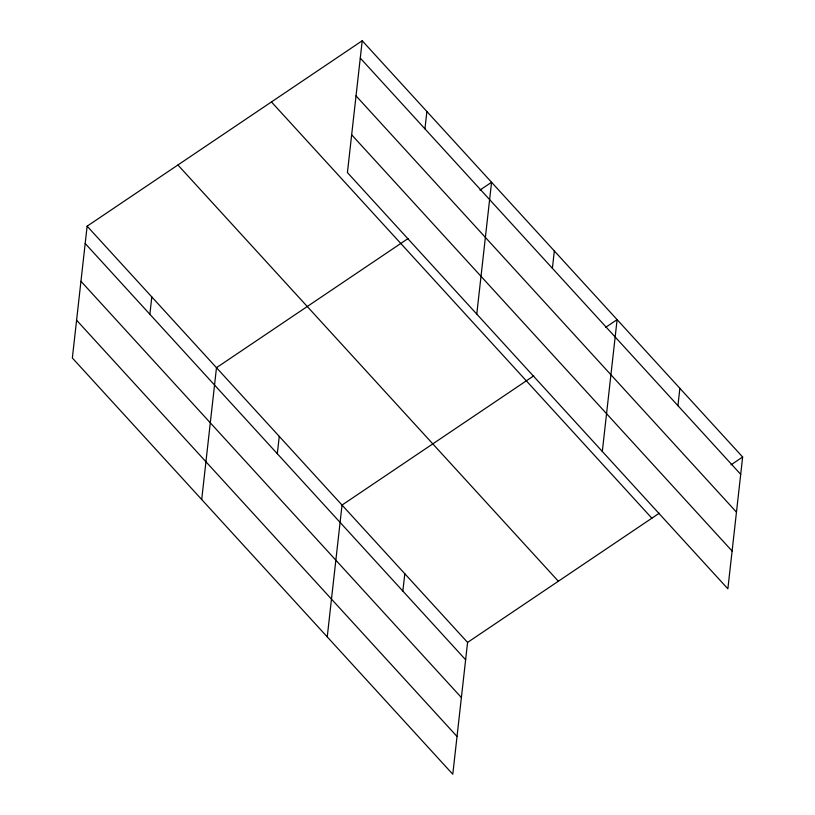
<?xml version="1.0" encoding="UTF-8"?>
<svg xmlns="http://www.w3.org/2000/svg" width="815" height="815" viewBox="0 0 815 815"><rect width="100%" height="100%" fill="white"/><g stroke="black" fill="none" stroke-linecap="round" stroke-linejoin="round"><path stroke-width="1.22" d="M87.134 226.173L72.352 357.999L452.783 774.25L467.576 642.424L87.134 226.173L362.217 40.75L742.648 457.001L727.866 588.827L347.424 172.576L362.217 40.75M149.868 314.274L151.814 296.935M201.702 499.524L216.484 367.697L408.172 238.489M277.314 453.721L279.26 436.382M327.243 636.882L342.035 505.066L533.723 375.847M424.941 128.852L426.887 111.512M402.855 591.089L404.8 573.74M476.775 314.101L491.557 182.275L479.954 190.099M552.387 268.298L554.332 250.959M602.316 451.469L617.108 319.643L605.494 327.467M677.927 405.666L679.873 388.327M467.576 642.424L659.264 513.216M731.035 464.835L742.648 457.001M360.271 58.089L740.703 474.35M356.033 95.864L736.465 512.126M351.662 134.791L732.104 551.052M271.436 101.936L651.878 518.197M177.915 164.987L558.346 581.238M85.198 243.512L465.63 659.763M80.96 281.287L461.392 697.548M76.59 320.214L457.021 736.475"/></g></svg>
